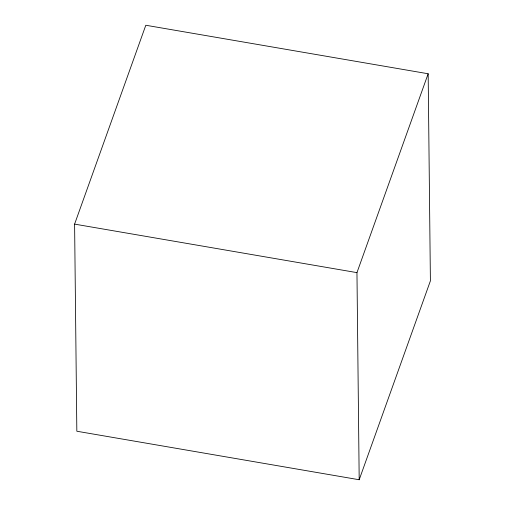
<?xml version="1.0" encoding="UTF-8"?>
<svg xmlns="http://www.w3.org/2000/svg" width="505" height="505" viewBox="0 0 505 505"><rect width="100%" height="100%" fill="white"/><g stroke="black" fill="none" stroke-linecap="round" stroke-linejoin="round"><path stroke-width="0.76" d="M74.601 224.119L145.806 25.25L428.164 73.762L430.399 280.881L359.194 479.75L76.836 431.238L74.601 224.119L356.959 272.631L359.194 479.75M356.959 272.631L428.164 73.762"/></g></svg>
